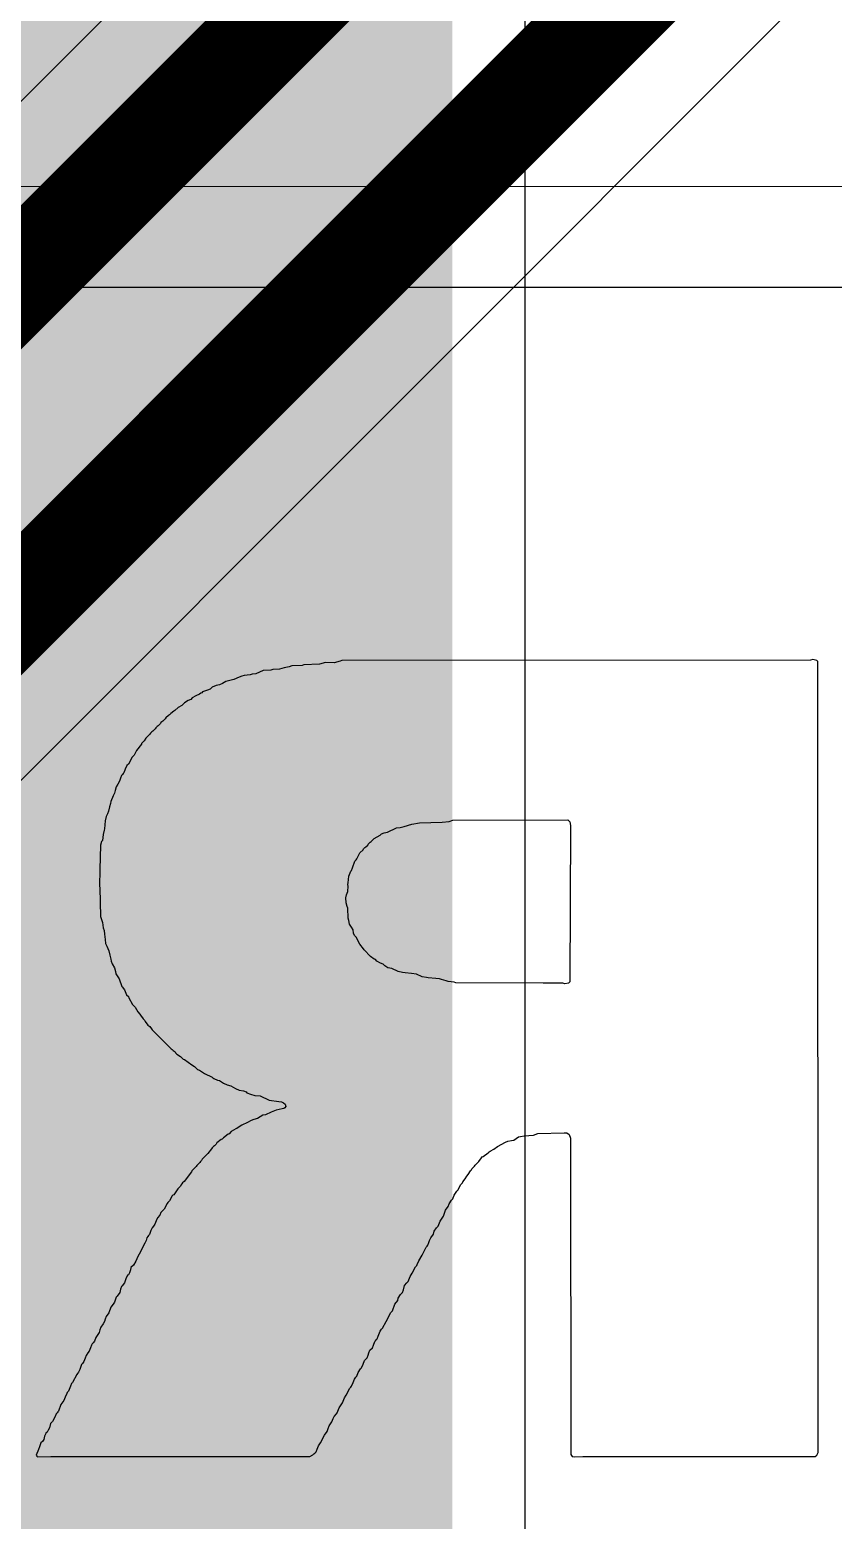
# Model space of a CAD drawing. Header units: inches. Extents: x -48 to 200, y -49 to 27.
# Drawn here: x 0.2845 to 0.3634, y 1.0317 to 1.178 of the extents above; entities that cross this region are included whole.
import ezdxf

# ---------------------------------------------------------------- set-up
doc = ezdxf.new("R2010")
doc.units = ezdxf.units.IN
doc.header["$MEASUREMENT"] = 0
for name, color, linetype in [('Bottom Layer', 5, 'Continuous'), ('Bottom Overlay', 54, 'Continuous'), ('Top Layer', 1, 'Continuous')]:
    doc.layers.add(name, color=color, linetype=linetype)

msp = doc.modelspace()

# ---------------------------------------------------------------- hatches: boundary and pattern name
at = {"layer": 'Bottom Layer'}
msp.add_hatch(color=5, dxfattribs=at).paths.add_polyline_path([(0.252, 0.757), (0.326, 0.757), (0.326, 1.424), (0.252, 1.424)])

# ---------------------------------------------------------------- linework, layer by layer
msp.add_line((0.33314, 0.77814), (0.33314, 1.38449), dxfattribs=at)
at = {"layer": 'Bottom Overlay'}
for p, q in [((0.48771, 1.16259), (0.03485, 1.16254)), ((0.05014, 1.15272), (0.47813, 1.1527)), ((0.31515, 1.11605), (0.31499, 1.116)), ((0.36117, 1.1161), (0.31515, 1.11605)), ((0.36138, 1.11616), (0.36117, 1.1161)), ((0.36179, 1.11605), (0.36138, 1.11616)), ((0.36187, 1.11598), (0.36179, 1.11605)), ((0.30557, 1.11458), (0.30536, 1.11453)), ((0.30616, 1.11466), (0.30557, 1.11458)), ((0.30637, 1.11471), (0.30616, 1.11466)), ((0.30673, 1.11476), (0.30637, 1.11471)), ((0.30745, 1.11507), (0.30673, 1.11476)), ((0.30818, 1.11512), (0.30745, 1.11507)), ((0.30838, 1.11518), (0.30818, 1.11512)), ((0.30905, 1.11523), (0.30838, 1.11518)), ((0.30949, 1.11536), (0.30905, 1.11523)), ((0.30998, 1.11543), (0.30949, 1.11536)), ((0.31024, 1.11554), (0.30998, 1.11543)), ((0.31128, 1.11559), (0.31024, 1.11554)), ((0.31143, 1.11564), (0.31128, 1.11559)), ((0.31298, 1.11569), (0.31143, 1.11564)), ((0.31357, 1.11587), (0.31298, 1.11569)), ((0.31443, 1.11585), (0.31357, 1.11587)), ((0.31463, 1.1159), (0.31443, 1.11585)), ((0.31499, 1.116), (0.31463, 1.1159)), ((0.36192, 1.03835), (0.36187, 1.11598)), ((0.30198, 1.11316), (0.30149, 1.11298)), ((0.30224, 1.11326), (0.30198, 1.11316)), ((0.30242, 1.11344), (0.30224, 1.11326)), ((0.30283, 1.1136), (0.30242, 1.11344)), ((0.30317, 1.11368), (0.30283, 1.1136)), ((0.30345, 1.11381), (0.30317, 1.11368)), ((0.30376, 1.11401), (0.30345, 1.11381)), ((0.30456, 1.11419), (0.30376, 1.11401)), ((0.3051, 1.11443), (0.30456, 1.11419)), ((0.30536, 1.11453), (0.3051, 1.11443)), ((0.29945, 1.11166), (0.29909, 1.11146)), ((0.29971, 1.11192), (0.29945, 1.11166)), ((0.30007, 1.11213), (0.29971, 1.11192)), ((0.30033, 1.11223), (0.30007, 1.11213)), ((0.30048, 1.11239), (0.30033, 1.11223)), ((0.30084, 1.11259), (0.30048, 1.11239)), ((0.3012, 1.11275), (0.30084, 1.11259)), ((0.30131, 1.11285), (0.3012, 1.11275)), ((0.30141, 1.1129), (0.30131, 1.11285)), ((0.30149, 1.11298), (0.30141, 1.1129)), ((0.29782, 1.11035), (0.29759, 1.11011)), ((0.29787, 1.11045), (0.29782, 1.11035)), ((0.29816, 1.11068), (0.29787, 1.11045)), ((0.29826, 1.11073), (0.29816, 1.11068)), ((0.29839, 1.11086), (0.29826, 1.11073)), ((0.29867, 1.11109), (0.29839, 1.11086)), ((0.29878, 1.11115), (0.29867, 1.11109)), ((0.29909, 1.11146), (0.29878, 1.11115)), ((0.29632, 1.10885), (0.29591, 1.10843)), ((0.29637, 1.10895), (0.29632, 1.10885)), ((0.2965, 1.10908), (0.29637, 1.10895)), ((0.29661, 1.10913), (0.2965, 1.10908)), ((0.29684, 1.10936), (0.29661, 1.10913)), ((0.29689, 1.10947), (0.29684, 1.10936)), ((0.29702, 1.1096), (0.29689, 1.10947)), ((0.29712, 1.10965), (0.29702, 1.1096)), ((0.29736, 1.10988), (0.29712, 1.10965)), ((0.29741, 1.10998), (0.29736, 1.10988)), ((0.29749, 1.11006), (0.29741, 1.10998)), ((0.29759, 1.11011), (0.29749, 1.11006)), ((0.2955, 1.10787), (0.29501, 1.10722)), ((0.29575, 1.10818), (0.2955, 1.10792)), ((0.2955, 1.10792), (0.2955, 1.10787)), ((0.29591, 1.10843), (0.29575, 1.10818)), ((0.29421, 1.1059), (0.29405, 1.10575)), ((0.29457, 1.10658), (0.29421, 1.1059)), ((0.29477, 1.10678), (0.29457, 1.10658)), ((0.29501, 1.10722), (0.29477, 1.10678)), ((0.29343, 1.10451), (0.29335, 1.10423)), ((0.29353, 1.10477), (0.29343, 1.10451)), ((0.29364, 1.10487), (0.29353, 1.10477)), ((0.29369, 1.10497), (0.29364, 1.10487)), ((0.29377, 1.10505), (0.29369, 1.10497)), ((0.2939, 1.10539), (0.29377, 1.10505)), ((0.29405, 1.10575), (0.2939, 1.10539)), ((0.29284, 1.10304), (0.29273, 1.10278)), ((0.29291, 1.10332), (0.29284, 1.10304)), ((0.29302, 1.10368), (0.29291, 1.10332)), ((0.29317, 1.10394), (0.29302, 1.10368)), ((0.29335, 1.10423), (0.29317, 1.10394)), ((0.29237, 1.10169), (0.29227, 1.10128)), ((0.29245, 1.10203), (0.29237, 1.10169)), ((0.2925, 1.10224), (0.29245, 1.10203)), ((0.29273, 1.10278), (0.2925, 1.10224)), ((0.29193, 1.10033), (0.29188, 1.09955)), ((0.29204, 1.10074), (0.29193, 1.10033)), ((0.29217, 1.10102), (0.29204, 1.10074)), ((0.29227, 1.10128), (0.29217, 1.10102)), ((0.32127, 1.09976), (0.32202, 1.09999)), ((0.32202, 1.09999), (0.32223, 1.10004)), ((0.32223, 1.10004), (0.32259, 1.10009)), ((0.32259, 1.10009), (0.32279, 1.10015)), ((0.32279, 1.10015), (0.32501, 1.1002)), ((0.32501, 1.1002), (0.32569, 1.10025)), ((0.32569, 1.10025), (0.32605, 1.1004)), ((0.32605, 1.1004), (0.33733, 1.10043)), ((0.33733, 1.10043), (0.33754, 1.10022)), ((0.33754, 1.10022), (0.33759, 1.09986)), ((0.29173, 1.09898), (0.29167, 1.09841)), ((0.29183, 1.0994), (0.29173, 1.09898)), ((0.29188, 1.09955), (0.29183, 1.0994)), ((0.31804, 1.09829), (0.31835, 1.0986)), ((0.31835, 1.0986), (0.31892, 1.09891)), ((0.31892, 1.09891), (0.31907, 1.09906)), ((0.31907, 1.09906), (0.31933, 1.09916)), ((0.31933, 1.09916), (0.31964, 1.09922)), ((0.31964, 1.09922), (0.32052, 1.09963)), ((0.32052, 1.09963), (0.32088, 1.09968)), ((0.32088, 1.09968), (0.32127, 1.09976)), ((0.33759, 1.09986), (0.33754, 1.08452)), ((0.29147, 1.09795), (0.29142, 1.09557)), ((0.29157, 1.09831), (0.29147, 1.09795)), ((0.29167, 1.09841), (0.29157, 1.09831)), ((0.31662, 1.09661), (0.31693, 1.09718)), ((0.31693, 1.09718), (0.31724, 1.09749)), ((0.31724, 1.09749), (0.31729, 1.09759)), ((0.31729, 1.09759), (0.31742, 1.09772)), ((0.31742, 1.09772), (0.31753, 1.09777)), ((0.31753, 1.09777), (0.31771, 1.09795)), ((0.31771, 1.09795), (0.31776, 1.09805)), ((0.31776, 1.09805), (0.31794, 1.09823)), ((0.31794, 1.09823), (0.31804, 1.09829)), ((0.29142, 1.09557), (0.29136, 1.09392)), ((0.3161, 1.09547), (0.31621, 1.09573)), ((0.31621, 1.09573), (0.31644, 1.09637)), ((0.31644, 1.09637), (0.31657, 1.0965)), ((0.31657, 1.0965), (0.31662, 1.09661)), ((0.31574, 1.09408), (0.31579, 1.09423)), ((0.31579, 1.09423), (0.31585, 1.0949)), ((0.31585, 1.0949), (0.3159, 1.09506)), ((0.3159, 1.09506), (0.31603, 1.09539)), ((0.31603, 1.09539), (0.3161, 1.09547)), ((0.29136, 1.09392), (0.29142, 1.09377)), ((0.29142, 1.09377), (0.29147, 1.09093)), ((0.31554, 1.09279), (0.31561, 1.09307)), ((0.31559, 1.09227), (0.31554, 1.09279)), ((0.31561, 1.09307), (0.31574, 1.0934)), ((0.31579, 1.09392), (0.31574, 1.09408)), ((0.31574, 1.0934), (0.31579, 1.09392)), ((0.31569, 1.09191), (0.31559, 1.09227)), ((0.31574, 1.09175), (0.31569, 1.09191)), ((0.31579, 1.09077), (0.31574, 1.09175)), ((0.29147, 1.09093), (0.29162, 1.09056)), ((0.29162, 1.09056), (0.29167, 1.09036)), ((0.29167, 1.09036), (0.29173, 1.08984)), ((0.29173, 1.08984), (0.29183, 1.08958)), ((0.31585, 1.09056), (0.31579, 1.09077)), ((0.3159, 1.0902), (0.31585, 1.09056)), ((0.3161, 1.08989), (0.3159, 1.0902)), ((0.31626, 1.08963), (0.3161, 1.08989)), ((0.29183, 1.08958), (0.29188, 1.08922)), ((0.29188, 1.08922), (0.29193, 1.0887)), ((0.29193, 1.0887), (0.29198, 1.08829)), ((0.29198, 1.08829), (0.29209, 1.08803)), ((0.31631, 1.08932), (0.31626, 1.08963)), ((0.31641, 1.08907), (0.31631, 1.08932)), ((0.31657, 1.08891), (0.31641, 1.08907)), ((0.31693, 1.08824), (0.31657, 1.08891)), ((0.29209, 1.08803), (0.29229, 1.08757)), ((0.29229, 1.08757), (0.2924, 1.08716)), ((0.2924, 1.08716), (0.29248, 1.08677)), ((0.31729, 1.08778), (0.31693, 1.08824)), ((0.31734, 1.08767), (0.31729, 1.08778)), ((0.31799, 1.08703), (0.31734, 1.08767)), ((0.31835, 1.08677), (0.31799, 1.08703)), ((0.29248, 1.08677), (0.29253, 1.08656)), ((0.29253, 1.08656), (0.29263, 1.0863)), ((0.29263, 1.0863), (0.29286, 1.08592)), ((0.29286, 1.08592), (0.29294, 1.08553)), ((0.29294, 1.08553), (0.29299, 1.08532)), ((0.29299, 1.08532), (0.2933, 1.08481)), ((0.31845, 1.08672), (0.31835, 1.08677)), ((0.31861, 1.08656), (0.31845, 1.08672)), ((0.31897, 1.08635), (0.31861, 1.08656)), ((0.31923, 1.08625), (0.31897, 1.08635)), ((0.31938, 1.0861), (0.31923, 1.08625)), ((0.31967, 1.08592), (0.31938, 1.0861)), ((0.32006, 1.08584), (0.31967, 1.08592)), ((0.3207, 1.08555), (0.32006, 1.08584)), ((0.32111, 1.08545), (0.3207, 1.08555)), ((0.32137, 1.0854), (0.32111, 1.08545)), ((0.32199, 1.08535), (0.32137, 1.0854)), ((0.32248, 1.08527), (0.32199, 1.08535)), ((0.2933, 1.08481), (0.29356, 1.08408)), ((0.29356, 1.08408), (0.29364, 1.084)), ((0.29364, 1.084), (0.29369, 1.0839)), ((0.29369, 1.0839), (0.29384, 1.08375)), ((0.32305, 1.08501), (0.32248, 1.08527)), ((0.32346, 1.08496), (0.32305, 1.08501)), ((0.32362, 1.08491), (0.32346, 1.08496)), ((0.32439, 1.08486), (0.32362, 1.08491)), ((0.32476, 1.08481), (0.32439, 1.08486)), ((0.32496, 1.08475), (0.32476, 1.08481)), ((0.3254, 1.08462), (0.32496, 1.08475)), ((0.32561, 1.08457), (0.3254, 1.08462)), ((0.3262, 1.0845), (0.32561, 1.08457)), ((0.32636, 1.08444), (0.3262, 1.0845)), ((0.33493, 1.08439), (0.32636, 1.08444)), ((0.33684, 1.08439), (0.33493, 1.08439)), ((0.33705, 1.08434), (0.33684, 1.08439)), ((0.33741, 1.08439), (0.33705, 1.08434)), ((0.33754, 1.08452), (0.33741, 1.08439)), ((0.29384, 1.08375), (0.29402, 1.08326)), ((0.29402, 1.08326), (0.29421, 1.08308)), ((0.29421, 1.08308), (0.29426, 1.08297)), ((0.29426, 1.08297), (0.29462, 1.0823)), ((0.29462, 1.0823), (0.29488, 1.08204)), ((0.29488, 1.08204), (0.29513, 1.08158)), ((0.29513, 1.08158), (0.29534, 1.08137)), ((0.29534, 1.08137), (0.29539, 1.08127)), ((0.29539, 1.08127), (0.29565, 1.08091)), ((0.29565, 1.08091), (0.29581, 1.08075)), ((0.29581, 1.08075), (0.29586, 1.08065)), ((0.29586, 1.08065), (0.29612, 1.08029)), ((0.29612, 1.08029), (0.2963, 1.08016)), ((0.2963, 1.08016), (0.29648, 1.07992)), ((0.29648, 1.07992), (0.29653, 1.07982)), ((0.29653, 1.07982), (0.29841, 1.07794)), ((0.29841, 1.07794), (0.29852, 1.07788)), ((0.29852, 1.07788), (0.29862, 1.07778)), ((0.29862, 1.07778), (0.29872, 1.07773)), ((0.29872, 1.07773), (0.2988, 1.07765)), ((0.2988, 1.07765), (0.29885, 1.07755)), ((0.29885, 1.07755), (0.29898, 1.07742)), ((0.29898, 1.07742), (0.29934, 1.07721)), ((0.29934, 1.07721), (0.2996, 1.07695)), ((0.2996, 1.07695), (0.29971, 1.0769)), ((0.29971, 1.0769), (0.30043, 1.07639)), ((0.30043, 1.07639), (0.30069, 1.07623)), ((0.30069, 1.07623), (0.301, 1.07592)), ((0.301, 1.07592), (0.3012, 1.07587)), ((0.3012, 1.07587), (0.30169, 1.07553)), ((0.30169, 1.07553), (0.30242, 1.07517)), ((0.30242, 1.07517), (0.3025, 1.0751)), ((0.3025, 1.0751), (0.3026, 1.07504)), ((0.3026, 1.07504), (0.30296, 1.07489)), ((0.30296, 1.07489), (0.30317, 1.07484)), ((0.30317, 1.07484), (0.30353, 1.07458)), ((0.30353, 1.07458), (0.30389, 1.07442)), ((0.30389, 1.07442), (0.30425, 1.07432)), ((0.30425, 1.07432), (0.30472, 1.07406)), ((0.30472, 1.07406), (0.30508, 1.07391)), ((0.30508, 1.07391), (0.30552, 1.07383)), ((0.30552, 1.07383), (0.30577, 1.07373)), ((0.30577, 1.07373), (0.30585, 1.07365)), ((0.30585, 1.07365), (0.30621, 1.07349)), ((0.30621, 1.07349), (0.30663, 1.07339)), ((0.30663, 1.07339), (0.30714, 1.07334)), ((0.30714, 1.07334), (0.30802, 1.07293)), ((0.30802, 1.07293), (0.30898, 1.0728)), ((0.30898, 1.0728), (0.30924, 1.07275)), ((0.30924, 1.07275), (0.30942, 1.07267)), ((0.30942, 1.07267), (0.3096, 1.07254)), ((0.30965, 1.07228), (0.30957, 1.07215)), ((0.3096, 1.07254), (0.30965, 1.07228)), ((0.3059, 1.07071), (0.30534, 1.07045)), ((0.30627, 1.07091), (0.3059, 1.07071)), ((0.30652, 1.07102), (0.30627, 1.07091)), ((0.30689, 1.07112), (0.30652, 1.07102)), ((0.3074, 1.07143), (0.30689, 1.07112)), ((0.30766, 1.07148), (0.3074, 1.07143)), ((0.30823, 1.07174), (0.30766, 1.07148)), ((0.30872, 1.07192), (0.30823, 1.07174)), ((0.30931, 1.07205), (0.30872, 1.07192)), ((0.30947, 1.0721), (0.30931, 1.07205)), ((0.30957, 1.07215), (0.30947, 1.0721)), ((0.30399, 1.06957), (0.30353, 1.06921)), ((0.3041, 1.06962), (0.30399, 1.06957)), ((0.3043, 1.06983), (0.3041, 1.06962)), ((0.30477, 1.07009), (0.3043, 1.06983)), ((0.30487, 1.07014), (0.30477, 1.07009)), ((0.30497, 1.07024), (0.30487, 1.07014)), ((0.30534, 1.07045), (0.30497, 1.07024)), ((0.33204, 1.069), (0.3325, 1.06931)), ((0.3325, 1.06931), (0.33271, 1.06936)), ((0.33271, 1.06936), (0.33307, 1.06941)), ((0.33307, 1.06941), (0.33398, 1.06949)), ((0.33398, 1.06949), (0.33439, 1.06965)), ((0.33439, 1.06965), (0.33697, 1.0697)), ((0.33697, 1.0697), (0.33726, 1.06972)), ((0.33726, 1.06972), (0.33749, 1.06954)), ((0.33749, 1.06954), (0.33759, 1.06918)), ((0.30237, 1.06815), (0.302, 1.06768)), ((0.30242, 1.06825), (0.30237, 1.06815)), ((0.30255, 1.06838), (0.30242, 1.06825)), ((0.30265, 1.06843), (0.30255, 1.06838)), ((0.30283, 1.06861), (0.30265, 1.06843)), ((0.30288, 1.06872), (0.30283, 1.06861)), ((0.30332, 1.06905), (0.30288, 1.06872)), ((0.30342, 1.0691), (0.30332, 1.06905)), ((0.30353, 1.06921), (0.30342, 1.0691)), ((0.32951, 1.06776), (0.32961, 1.06786)), ((0.32961, 1.06786), (0.32971, 1.06792)), ((0.32971, 1.06792), (0.33008, 1.06812)), ((0.33008, 1.06812), (0.33044, 1.06838)), ((0.33044, 1.06838), (0.33121, 1.06879)), ((0.33121, 1.06879), (0.33147, 1.0689)), ((0.33147, 1.0689), (0.33183, 1.06895)), ((0.33183, 1.06895), (0.33204, 1.069)), ((0.33759, 1.06918), (0.33764, 1.03814)), ((0.30087, 1.06639), (0.30045, 1.06598)), ((0.30092, 1.0665), (0.30087, 1.06639)), ((0.30123, 1.06681), (0.30092, 1.0665)), ((0.30128, 1.06691), (0.30123, 1.06681)), ((0.30138, 1.06701), (0.30128, 1.06691)), ((0.30144, 1.06712), (0.30138, 1.06701)), ((0.302, 1.06768), (0.30144, 1.06712)), ((0.32793, 1.06619), (0.32819, 1.06644)), ((0.32819, 1.06644), (0.32824, 1.06655)), ((0.32824, 1.06655), (0.3286, 1.06691)), ((0.3286, 1.06691), (0.32866, 1.06701)), ((0.32866, 1.06701), (0.32881, 1.06717)), ((0.32881, 1.06717), (0.32886, 1.06727)), ((0.32886, 1.06727), (0.32894, 1.06735)), ((0.32894, 1.06735), (0.32904, 1.0674)), ((0.32904, 1.0674), (0.32951, 1.06776)), ((0.29968, 1.06495), (0.29953, 1.06479)), ((0.3004, 1.06588), (0.29968, 1.06495)), ((0.30045, 1.06598), (0.3004, 1.06588)), ((0.327, 1.06479), (0.32705, 1.06489)), ((0.32705, 1.06489), (0.32726, 1.0652)), ((0.32726, 1.0652), (0.32742, 1.06546)), ((0.32742, 1.06546), (0.32757, 1.06562)), ((0.32757, 1.06562), (0.32778, 1.06598)), ((0.32778, 1.06598), (0.32788, 1.06608)), ((0.32788, 1.06608), (0.32793, 1.06619)), ((0.29844, 1.0634), (0.29823, 1.06304)), ((0.29849, 1.0635), (0.29844, 1.0634)), ((0.29857, 1.06358), (0.29849, 1.0635)), ((0.29867, 1.06363), (0.29857, 1.06358)), ((0.29901, 1.06412), (0.29867, 1.06363)), ((0.29906, 1.06422), (0.29901, 1.06412)), ((0.29932, 1.06448), (0.29906, 1.06422)), ((0.29937, 1.06458), (0.29932, 1.06448)), ((0.29947, 1.06469), (0.29937, 1.06458)), ((0.29953, 1.06479), (0.29947, 1.06469)), ((0.32607, 1.06324), (0.3262, 1.06358)), ((0.3262, 1.06358), (0.32646, 1.06399)), ((0.32646, 1.06399), (0.32654, 1.06407)), ((0.32654, 1.06407), (0.32685, 1.06464)), ((0.32685, 1.06464), (0.327, 1.06479)), ((0.29772, 1.06221), (0.29741, 1.0619)), ((0.29803, 1.06278), (0.29772, 1.06221)), ((0.29808, 1.06288), (0.29803, 1.06278)), ((0.29823, 1.06304), (0.29808, 1.06288)), ((0.32514, 1.06154), (0.32535, 1.06211)), ((0.32535, 1.06211), (0.32561, 1.06247)), ((0.32561, 1.06247), (0.32571, 1.06273)), ((0.32571, 1.06273), (0.32592, 1.06309)), ((0.32592, 1.06309), (0.32607, 1.06324)), ((0.29668, 1.06056), (0.29653, 1.0604)), ((0.29681, 1.06074), (0.29668, 1.06056)), ((0.29694, 1.06107), (0.29681, 1.06074)), ((0.29707, 1.06136), (0.29694, 1.06107)), ((0.2973, 1.06164), (0.29707, 1.06136)), ((0.29741, 1.0619), (0.2973, 1.06164)), ((0.32445, 1.06038), (0.32463, 1.06056)), ((0.32463, 1.06056), (0.32481, 1.06105)), ((0.32481, 1.06105), (0.32494, 1.06123)), ((0.32494, 1.06123), (0.32514, 1.06154)), ((0.29594, 1.05914), (0.29583, 1.05888)), ((0.29601, 1.05942), (0.29594, 1.05914)), ((0.29612, 1.05952), (0.29601, 1.05942)), ((0.29617, 1.05963), (0.29612, 1.05952)), ((0.29627, 1.05973), (0.29617, 1.05963)), ((0.29643, 1.06014), (0.29627, 1.05973)), ((0.29653, 1.0604), (0.29643, 1.06014)), ((0.3237, 1.05895), (0.32375, 1.05916)), ((0.32375, 1.05916), (0.3239, 1.05942)), ((0.3239, 1.05942), (0.32416, 1.05978)), ((0.32416, 1.05978), (0.32424, 1.06007)), ((0.32424, 1.06007), (0.32445, 1.06038)), ((0.29513, 1.05756), (0.29493, 1.0571)), ((0.29539, 1.05803), (0.29513, 1.05756)), ((0.29565, 1.05859), (0.29539, 1.05803)), ((0.29583, 1.05888), (0.29565, 1.05859)), ((0.32272, 1.05715), (0.32303, 1.05772)), ((0.32303, 1.05772), (0.32344, 1.05849)), ((0.32344, 1.05849), (0.32354, 1.05859)), ((0.32354, 1.05859), (0.32359, 1.0587)), ((0.32359, 1.0587), (0.3237, 1.05895)), ((0.29441, 1.05627), (0.29433, 1.05598)), ((0.29446, 1.05648), (0.29441, 1.05627)), ((0.29472, 1.05673), (0.29446, 1.05648)), ((0.29493, 1.0571), (0.29472, 1.05673)), ((0.32207, 1.05593), (0.32238, 1.05655)), ((0.32238, 1.05655), (0.32251, 1.05668)), ((0.32251, 1.05668), (0.32256, 1.05679)), ((0.32256, 1.05679), (0.32272, 1.05715)), ((0.29353, 1.05462), (0.29343, 1.05436)), ((0.29361, 1.05469), (0.29353, 1.05462)), ((0.29384, 1.05498), (0.29361, 1.05469)), ((0.29395, 1.05539), (0.29384, 1.05498)), ((0.29413, 1.05573), (0.29395, 1.05539)), ((0.29423, 1.05578), (0.29413, 1.05573)), ((0.29433, 1.05598), (0.29423, 1.05578)), ((0.32122, 1.05431), (0.32132, 1.05472)), ((0.32132, 1.05472), (0.32155, 1.055)), ((0.32155, 1.055), (0.32168, 1.05513)), ((0.32168, 1.05513), (0.32186, 1.05562)), ((0.32186, 1.05562), (0.32207, 1.05593)), ((0.29302, 1.05358), (0.29284, 1.05309)), ((0.29312, 1.05369), (0.29302, 1.05358)), ((0.29338, 1.05405), (0.29312, 1.05369)), ((0.29343, 1.05436), (0.29338, 1.05405)), ((0.32037, 1.05289), (0.32065, 1.05327)), ((0.32065, 1.05327), (0.3207, 1.05348)), ((0.3207, 1.05348), (0.32091, 1.05384)), ((0.32091, 1.05384), (0.32111, 1.05405)), ((0.32111, 1.05405), (0.32122, 1.05431)), ((0.29229, 1.05203), (0.29204, 1.05167)), ((0.2925, 1.0526), (0.29229, 1.05203)), ((0.29271, 1.05291), (0.2925, 1.0526)), ((0.29284, 1.05309), (0.29271, 1.05291)), ((0.31951, 1.05121), (0.31998, 1.05209)), ((0.31998, 1.05209), (0.32013, 1.05224)), ((0.32013, 1.05224), (0.32037, 1.05289)), ((0.29142, 1.05038), (0.29134, 1.0501)), ((0.29152, 1.05064), (0.29142, 1.05038)), ((0.29173, 1.05095), (0.29152, 1.05064)), ((0.29188, 1.05121), (0.29173, 1.05095)), ((0.29193, 1.05141), (0.29188, 1.05121)), ((0.29204, 1.05167), (0.29193, 1.05141)), ((0.31874, 1.04976), (0.31892, 1.05025)), ((0.31892, 1.05025), (0.319, 1.05033)), ((0.319, 1.05033), (0.31905, 1.05043)), ((0.31905, 1.05043), (0.31915, 1.05054)), ((0.31915, 1.05054), (0.31951, 1.05121)), ((0.29059, 1.04888), (0.29049, 1.04862)), ((0.29064, 1.04899), (0.29059, 1.04888)), ((0.29074, 1.04909), (0.29064, 1.04899)), ((0.29087, 1.04927), (0.29074, 1.04909)), ((0.291, 1.04961), (0.29087, 1.04927)), ((0.29121, 1.04992), (0.291, 1.04961)), ((0.29134, 1.0501), (0.29121, 1.04992)), ((0.31817, 1.04862), (0.31827, 1.04888)), ((0.31827, 1.04888), (0.3184, 1.04922)), ((0.3184, 1.04922), (0.31848, 1.0493)), ((0.31848, 1.0493), (0.31853, 1.0494)), ((0.31853, 1.0494), (0.31864, 1.0495)), ((0.31864, 1.0495), (0.31874, 1.04976)), ((0.28997, 1.04759), (0.28984, 1.04726)), ((0.29007, 1.04785), (0.28997, 1.04759)), ((0.29023, 1.04811), (0.29007, 1.04785)), ((0.29036, 1.04829), (0.29023, 1.04811)), ((0.29049, 1.04862), (0.29036, 1.04829)), ((0.31724, 1.04702), (0.31737, 1.04736)), ((0.31737, 1.04736), (0.31765, 1.04764)), ((0.31765, 1.04764), (0.31776, 1.0479)), ((0.31776, 1.0479), (0.31781, 1.04811)), ((0.31781, 1.04811), (0.31791, 1.04837)), ((0.31791, 1.04837), (0.31817, 1.04862)), ((0.28914, 1.04599), (0.28873, 1.04522)), ((0.2892, 1.04609), (0.28914, 1.04599)), ((0.28932, 1.04622), (0.2892, 1.04609)), ((0.28943, 1.04648), (0.28932, 1.04622)), ((0.28961, 1.04697), (0.28943, 1.04648)), ((0.28971, 1.04708), (0.28961, 1.04697)), ((0.28976, 1.04718), (0.28971, 1.04708)), ((0.28984, 1.04726), (0.28976, 1.04718)), ((0.31652, 1.04573), (0.31662, 1.04584)), ((0.31662, 1.04584), (0.31678, 1.0462)), ((0.31678, 1.0462), (0.31698, 1.04656)), ((0.31698, 1.04656), (0.31709, 1.04666)), ((0.31709, 1.04666), (0.31724, 1.04702)), ((0.28834, 1.04436), (0.28821, 1.04423)), ((0.28852, 1.04485), (0.28834, 1.04436)), ((0.28863, 1.04511), (0.28852, 1.04485)), ((0.28873, 1.04522), (0.28863, 1.04511)), ((0.31559, 1.04398), (0.31595, 1.04465)), ((0.31595, 1.04465), (0.31605, 1.04475)), ((0.31605, 1.04475), (0.3161, 1.04485)), ((0.3161, 1.04485), (0.31626, 1.04522)), ((0.31626, 1.04522), (0.31639, 1.04555)), ((0.31639, 1.04555), (0.31647, 1.04563)), ((0.31647, 1.04563), (0.31652, 1.04573)), ((0.28759, 1.04305), (0.28736, 1.0424)), ((0.28788, 1.04343), (0.28759, 1.04305)), ((0.28801, 1.04377), (0.28788, 1.04343)), ((0.28816, 1.04413), (0.28801, 1.04377)), ((0.28821, 1.04423), (0.28816, 1.04413)), ((0.31489, 1.04271), (0.31523, 1.0432)), ((0.31523, 1.0432), (0.31541, 1.04369)), ((0.31541, 1.04369), (0.31559, 1.04398)), ((0.28703, 1.04186), (0.28677, 1.04139)), ((0.28713, 1.04212), (0.28703, 1.04186)), ((0.28723, 1.04222), (0.28713, 1.04212)), ((0.28728, 1.04232), (0.28723, 1.04222)), ((0.28736, 1.0424), (0.28728, 1.04232)), ((0.31419, 1.04134), (0.31432, 1.04168)), ((0.31432, 1.04168), (0.3144, 1.04186)), ((0.3144, 1.04186), (0.31463, 1.04214)), ((0.31463, 1.04214), (0.31471, 1.04222)), ((0.31471, 1.04222), (0.31489, 1.04271)), ((0.2861, 1.04021), (0.28599, 1.03995)), ((0.28615, 1.04031), (0.2861, 1.04021)), ((0.28623, 1.04034), (0.28615, 1.04031)), ((0.28635, 1.04052), (0.28623, 1.04034)), ((0.28646, 1.04077), (0.28635, 1.04052)), ((0.28656, 1.04119), (0.28646, 1.04077)), ((0.28677, 1.04139), (0.28656, 1.04119)), ((0.31306, 1.03928), (0.31347, 1.04005)), ((0.31347, 1.04005), (0.31373, 1.04041)), ((0.31373, 1.04041), (0.31381, 1.0407)), ((0.31381, 1.0407), (0.31391, 1.04096)), ((0.31391, 1.04096), (0.31419, 1.04134)), ((0.2854, 1.03863), (0.28517, 1.03809)), ((0.28548, 1.03891), (0.2854, 1.03863)), ((0.28563, 1.03928), (0.28548, 1.03891)), ((0.28579, 1.03943), (0.28563, 1.03928)), ((0.28592, 1.03961), (0.28579, 1.03943)), ((0.28599, 1.03995), (0.28592, 1.03961)), ((0.31264, 1.0384), (0.31275, 1.03866)), ((0.31275, 1.03866), (0.31288, 1.03899)), ((0.31288, 1.03899), (0.31306, 1.03928)), ((0.28517, 1.03809), (0.28522, 1.03799)), ((0.28522, 1.03799), (0.2853, 1.03791)), ((0.2853, 1.03791), (0.28659, 1.03796)), ((0.28659, 1.03796), (0.31202, 1.03793)), ((0.31202, 1.03793), (0.31231, 1.03811)), ((0.31231, 1.03811), (0.31241, 1.03822)), ((0.31241, 1.03822), (0.31251, 1.03827)), ((0.31251, 1.03827), (0.31264, 1.0384)), ((0.33764, 1.03814), (0.33777, 1.03796)), ((0.33777, 1.03796), (0.33798, 1.03791)), ((0.33798, 1.03791), (0.3388, 1.03796)), ((0.3388, 1.03796), (0.36161, 1.03793)), ((0.36161, 1.03793), (0.36179, 1.03806)), ((0.36179, 1.03806), (0.36192, 1.03835))]:
    msp.add_line(p, q, dxfattribs=at)
at = {"layer": 'Top Layer'}
for p, q in [((0.15265, 0.97335), (0.71867, 1.53936)), ((0.37746, 1.26476), (0.20693, 1.09424))]:
    msp.add_line(p, q, dxfattribs=at)
for points in [[(0.212, 1.082, 0.01, 0.01, 0), (0.795, 1.665, 0.01, 0.01, 0)], [(0.144, 0.982, 0.01, 0.01, 0), (0.79862, 1.63662, 0.01, 0.01, 0)]]:
    msp.add_lwpolyline(points, format="xyseb", dxfattribs=at)

doc.saveas('drawing.dxf')
